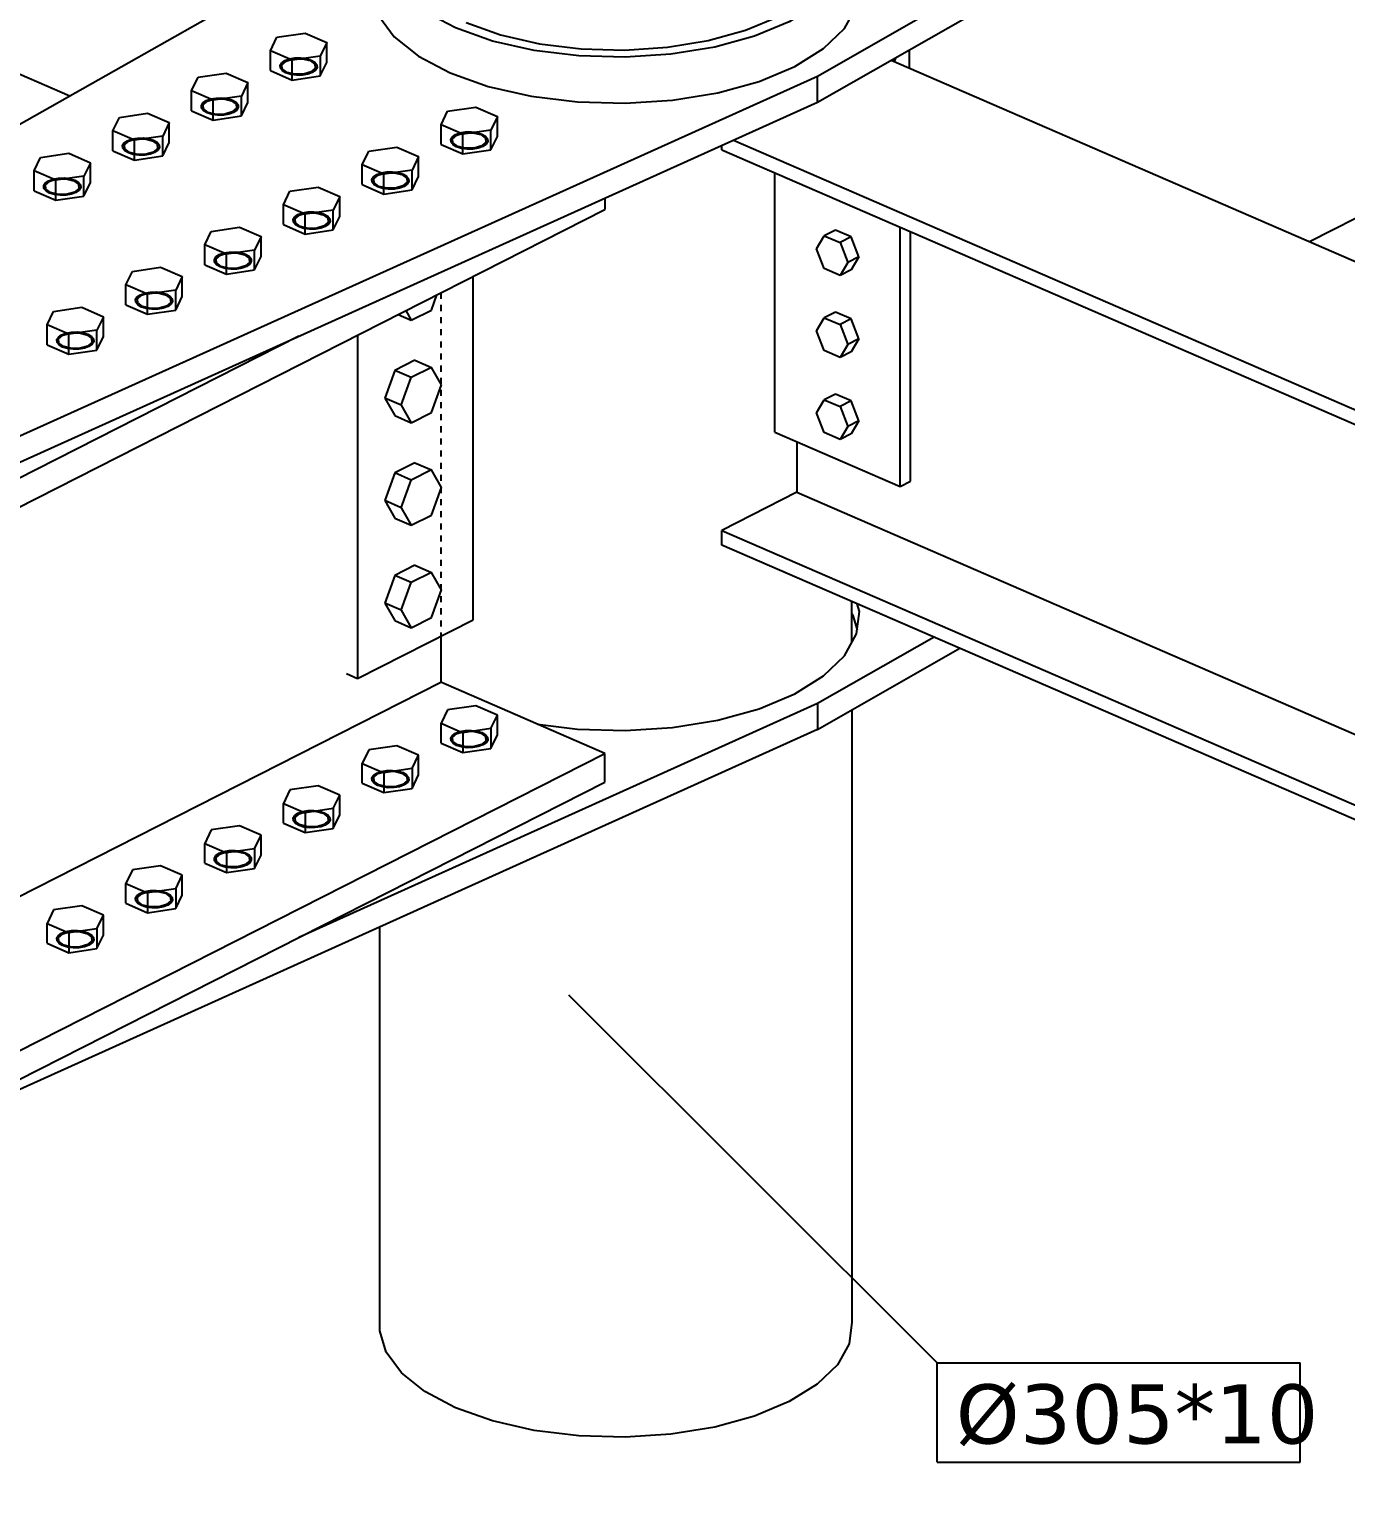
# Model space of a CAD drawing. Header units: millimetres. Extents: x 15962 to 71432, y 9666 to 72266.
# Drawn here: x 37548 to 38398, y 33553 to 34500 of the extents above; entities that cross this region are included whole.
import ezdxf

# ---------------------------------------------------------------- set-up
doc = ezdxf.new("R2010")
doc.units = ezdxf.units.MM
doc.header["$LTSCALE"] = 2
doc.linetypes.add('DXK_LINE_DOT2', pattern=[3.9198, 1.9599, -1.9599])
doc.styles.add('Arial Narrow', font='verdana.ttf', dxfattribs={"height": 0.2})

msp = doc.modelspace()

# ---------------------------------------------------------------- linework, layer by layer
at = {"color": 2, "linetype": 'Continuous'}
for p, q in [((36712.9541, 34830.9161), (37574.423, 34457.06)), ((38650.438, 34808.2742), (38057.1464, 34469.5828)), ((38057.1464, 34452.8068), (38650.438, 34791.4981)), ((38374.8178, 34362.8952), (38956.1191, 34658.1216)), ((37200.3304, 34245.4232), (37781.7217, 34574.3359)), ((38116.5126, 34474.9932), (38116.5126, 34486.697)), ((38104.8652, 34480.0479), (39188.7634, 34009.6632)), ((38057.1464, 34469.5828), (37383.911, 34165.7538)), ((38057.1464, 34452.8068), (38057.1464, 34469.5828)), ((37383.911, 34148.9778), (38057.1464, 34452.8068)), ((37995.379, 34422.2157), (37995.379, 34424.9313)), ((37995.379, 34422.2157), (39086.9433, 33948.5041)), ((38002.9834, 34428.3632), (39086.9433, 33957.9516)), ((38029.7481, 34239.7124), (38029.7481, 34407.3004)), ((37012.1845, 33922.5168), (37919.9479, 34383.5269)), ((37919.9479, 34390.8895), (37919.9479, 34383.5269)), ((38110.5235, 34204.6579), (38110.5235, 34372.2459)), ((38117.3115, 34208.1053), (38117.3115, 34369.3001)), ((37834.8186, 34118.4901), (37834.8186, 34340.2937)), ((37722.281, 34301.6831), (37012.1845, 33941.0587)), ((37760.1506, 34302.3733), (37760.1506, 34080.5683)), ((38029.7481, 34239.7124), (38110.5235, 34204.6579)), ((38043.8793, 34233.5798), (38043.8793, 34200.8585)), ((38110.5235, 34204.6579), (38117.3115, 34208.1053)), ((38043.8793, 34200.8585), (37995.379, 34176.2265)), ((38043.8793, 34200.8585), (39135.4437, 33727.1468)), ((37995.379, 34176.2265), (39086.9433, 33702.5149)), ((37995.379, 34166.779), (37995.379, 34176.2265)), ((39086.9433, 33693.0673), (37995.379, 34166.779)), ((38079.3435, 34103.7862), (38079.3435, 34130.3405)), ((38084.221, 34123.7613), (38082.7135, 34128.878)), ((37760.1506, 34080.5683), (37834.8186, 34118.4901)), ((38079.3435, 34122.2199), (38079.9907, 34121.3437)), ((38079.9907, 34121.3437), (38082.7436, 34111.9999)), ((38082.4034, 34109.2913), (38084.221, 34123.7613)), ((37814.0219, 34107.928), (37814.0219, 34078.083)), ((38132.4454, 34107.2956), (38057.1464, 34064.3098)), ((38074.6076, 34095.2658), (38082.4034, 34109.2913)), ((38057.1464, 34047.5338), (38149.1405, 34100.0503)), ((38061.1333, 34082.2239), (38074.6076, 34095.2658)), ((37752.9323, 34083.7008), (37760.1506, 34080.5683)), ((38042.4982, 34070.6666), (38061.1333, 34082.2239)), ((36906.2585, 33617.0729), (37814.0219, 34078.083)), ((37919.9479, 34032.1137), (37814.0219, 34078.083)), ((38019.4186, 34061.0382), (38042.4982, 34070.6666)), ((38057.1464, 34064.3098), (37722.281, 33913.1862)), ((37992.7814, 34053.7086), (38019.4186, 34061.0382)), ((38057.1464, 34064.3098), (38057.1464, 34047.5338)), ((37876.4781, 34050.9785), (37902.204, 34047.8269)), ((37963.6101, 34048.9596), (37992.7814, 34053.7086)), ((38057.1464, 34047.5338), (37425.6541, 33762.5434)), ((37902.204, 34047.8269), (37933.0259, 34046.9736)), ((37933.0259, 34046.9736), (37963.6101, 34048.9596)), ((37012.1845, 33571.1037), (37919.9479, 34032.1137)), ((37919.9479, 34013.5718), (37919.9479, 34032.1137)), ((37012.1845, 33552.5618), (37919.9479, 34013.5718))]:
    msp.add_line(p, q, dxfattribs=at)
at = {"color": 7, "linetype": 'Continuous'}
for p, q in [((37708.099, 34494.8269), (37726.2919, 34497.4834)), ((37703.9028, 34486.1019), (37708.099, 34494.8269)), ((37703.9028, 34473.2815), (37703.9028, 34486.1019)), ((37717.8996, 34480.0334), (37703.9028, 34486.1019)), ((37710.1783, 34476.5975), (37711.1957, 34478.2942)), ((37710.3274, 34474.8363), (37710.1783, 34476.5975)), ((37711.1957, 34478.2942), (37713.2801, 34479.7602)), ((37711.3659, 34477.0753), (37714.0147, 34479.4417)), ((37711.5921, 34474.4043), (37711.3659, 34477.0753)), ((37713.2801, 34479.7602), (37716.2274, 34480.852)), ((37714.0147, 34479.4417), (37718.8289, 34480.8692)), ((37716.2274, 34480.852), (37719.7492, 34481.4629)), ((37736.0925, 34482.6898), (37717.8996, 34480.0334)), ((37717.8996, 34467.213), (37717.8996, 34480.0334)), ((37718.8289, 34480.8692), (37724.5184, 34480.9754)), ((37719.7492, 34481.4629), (37723.5006, 34481.5329)), ((38106.9448, 34479.1454), (38107.899, 34481.7798)), ((37653.0185, 34460.235), (37657.2147, 34468.96)), ((37657.2147, 34468.96), (37675.4076, 34471.6164)), ((37675.4076, 34471.6164), (37689.4044, 34465.5479)), ((37703.9028, 34473.2815), (37717.8996, 34467.213)), ((37711.6286, 34473.1829), (37710.3274, 34474.8363)), ((37714.6327, 34472.1442), (37711.5921, 34474.4043)), ((37713.9543, 34471.7993), (37711.6286, 34473.1829)), ((37717.077, 34470.8207), (37713.9543, 34471.7993)), ((37719.6731, 34470.9006), (37714.6327, 34472.1442)), ((37720.6909, 34470.3431), (37717.077, 34470.8207)), ((37717.8996, 34467.213), (37736.0925, 34469.8694)), ((37725.3626, 34471.0068), (37719.6731, 34470.9006)), ((37724.4424, 34470.4131), (37720.6909, 34470.3431)), ((37653.0185, 34447.4146), (37653.0185, 34460.235)), ((37667.0153, 34454.1664), (37653.0185, 34460.235)), ((37689.4044, 34465.5479), (37685.2082, 34456.8229)), ((37689.4044, 34452.7275), (37689.4044, 34465.5479)), ((37659.294, 34450.7306), (37660.3114, 34452.4272)), ((37659.4432, 34448.9694), (37659.294, 34450.7306)), ((37660.7443, 34447.316), (37659.4432, 34448.9694)), ((37660.3114, 34452.4272), (37662.3958, 34453.8932)), ((37660.4816, 34451.2084), (37663.1304, 34453.5747)), ((37660.7078, 34448.5373), (37660.4816, 34451.2084)), ((37663.7484, 34446.2772), (37660.7078, 34448.5373)), ((37662.3958, 34453.8932), (37665.3431, 34454.9851)), ((37663.1304, 34453.5747), (37667.9446, 34455.0022)), ((37665.3431, 34454.9851), (37668.8649, 34455.5959)), ((37685.2082, 34456.8229), (37667.0153, 34454.1664)), ((37667.0153, 34441.346), (37667.0153, 34454.1664)), ((37667.9446, 34455.0022), (37673.6341, 34455.1084)), ((37668.8649, 34455.5959), (37672.6164, 34455.6659)), ((37672.6164, 34455.6659), (37676.2303, 34455.1883)), ((37673.6341, 34455.1084), (37678.6745, 34453.8648)), ((37676.2303, 34455.1883), (37679.353, 34454.2097)), ((37678.6745, 34453.8648), (37681.7152, 34451.6047)), ((37681.9414, 34448.9337), (37679.2925, 34446.5674)), ((37679.353, 34454.2097), (37681.6787, 34452.8261)), ((37681.6787, 34452.8261), (37682.9798, 34451.1727)), ((37681.7152, 34451.6047), (37681.9414, 34448.9337)), ((37683.129, 34449.4115), (37682.1115, 34447.7148)), ((37682.9798, 34451.1727), (37683.129, 34449.4115)), ((37685.2082, 34444.0025), (37685.2082, 34456.8229)), ((37685.2082, 34444.0025), (37689.4044, 34452.7275)), ((37602.1343, 34434.368), (37606.3304, 34443.093)), ((37606.3304, 34443.093), (37624.5233, 34445.7495)), ((37624.5233, 34445.7495), (37638.5201, 34439.6809)), ((37638.5201, 34439.6809), (37634.324, 34430.9559)), ((37638.5201, 34426.8605), (37638.5201, 34439.6809)), ((37653.0185, 34447.4146), (37667.0153, 34441.346)), ((37663.07, 34445.9323), (37660.7443, 34447.316)), ((37666.1927, 34444.9538), (37663.07, 34445.9323)), ((37668.7888, 34445.0336), (37663.7484, 34446.2772)), ((37669.8066, 34444.4761), (37666.1927, 34444.9538)), ((37667.0153, 34441.346), (37685.2082, 34444.0025)), ((37674.4783, 34445.1398), (37668.7888, 34445.0336)), ((37673.5581, 34444.5461), (37669.8066, 34444.4761)), ((37677.0798, 34445.157), (37673.5581, 34444.5461)), ((37679.2925, 34446.5674), (37674.4783, 34445.1398)), ((37680.0272, 34446.2488), (37677.0798, 34445.157)), ((37682.1115, 34447.7148), (37680.0272, 34446.2488)), ((37814.0988, 34438.3245), (37818.295, 34447.0495)), ((37814.0988, 34425.5041), (37814.0988, 34438.3245)), ((37828.0956, 34432.2559), (37814.0988, 34438.3245)), ((37850.4847, 34443.6374), (37846.2885, 34434.9124)), ((37850.4847, 34430.817), (37850.4847, 34443.6374)), ((37602.1343, 34421.5476), (37602.1343, 34434.368)), ((37616.131, 34428.2995), (37602.1343, 34434.368)), ((37611.5115, 34428.0263), (37614.4588, 34429.1181)), ((37612.2461, 34427.7078), (37617.0603, 34429.1353)), ((37614.4588, 34429.1181), (37617.9806, 34429.729)), ((37634.324, 34430.9559), (37616.131, 34428.2995)), ((37617.0603, 34429.1353), (37622.7498, 34429.2415)), ((37617.9806, 34429.729), (37621.7321, 34429.799)), ((37621.7321, 34429.799), (37625.346, 34429.3214)), ((37622.7498, 34429.2415), (37627.7902, 34427.9979)), ((37625.346, 34429.3214), (37628.4687, 34428.3428)), ((37634.324, 34418.1355), (37634.324, 34430.9559)), ((37820.3743, 34428.8201), (37821.3917, 34430.5167)), ((37821.3917, 34430.5167), (37823.4761, 34431.9827)), ((37821.5619, 34429.2979), (37824.2107, 34431.6642)), ((37821.7881, 34426.6268), (37821.5619, 34429.2979)), ((37823.4761, 34431.9827), (37826.4234, 34433.0746)), ((37824.2107, 34431.6642), (37829.0249, 34433.0917)), ((37826.4234, 34433.0746), (37829.9452, 34433.6854)), ((37846.2885, 34434.9124), (37828.0956, 34432.2559)), ((37828.0956, 34419.4355), (37828.0956, 34432.2559)), ((37829.0249, 34433.0917), (37834.7144, 34433.1979)), ((37829.9452, 34433.6854), (37833.6966, 34433.7554)), ((37833.6966, 34433.7554), (37837.3106, 34433.2778)), ((37834.7144, 34433.1979), (37839.7548, 34431.9543)), ((37837.3106, 34433.2778), (37840.4332, 34432.2992)), ((37839.7548, 34431.9543), (37842.7954, 34429.6942)), ((37840.4332, 34432.2992), (37842.759, 34430.9155)), ((37842.759, 34430.9155), (37844.0601, 34429.2622)), ((37842.7954, 34429.6942), (37843.0217, 34427.0231)), ((37844.0601, 34429.2622), (37844.2092, 34427.501)), ((37846.2885, 34422.092), (37846.2885, 34434.9124)), ((37846.2885, 34422.092), (37850.4847, 34430.817)), ((37555.4461, 34417.2261), (37573.6391, 34419.8826)), ((37573.6391, 34419.8826), (37587.6358, 34413.814)), ((37602.1343, 34421.5476), (37616.131, 34415.4791)), ((37608.4097, 34424.8636), (37609.4271, 34426.5603)), ((37608.5589, 34423.1024), (37608.4097, 34424.8636)), ((37609.86, 34421.4491), (37608.5589, 34423.1024)), ((37609.4271, 34426.5603), (37611.5115, 34428.0263)), ((37609.5973, 34425.3415), (37612.2461, 34427.7078)), ((37609.8235, 34422.6704), (37609.5973, 34425.3415)), ((37612.8642, 34420.4103), (37609.8235, 34422.6704)), ((37612.1857, 34420.0654), (37609.86, 34421.4491)), ((37615.3084, 34419.0868), (37612.1857, 34420.0654)), ((37617.9045, 34419.1667), (37612.8642, 34420.4103)), ((37616.131, 34415.4791), (37616.131, 34428.2995)), ((37628.4082, 34420.7004), (37623.5941, 34419.2729)), ((37629.1429, 34420.3819), (37626.1955, 34419.29)), ((37627.7902, 34427.9979), (37630.8309, 34425.7378)), ((37631.0571, 34423.0667), (37628.4082, 34420.7004)), ((37628.4687, 34428.3428), (37630.7944, 34426.9591)), ((37631.2273, 34421.8479), (37629.1429, 34420.3819)), ((37630.7944, 34426.9591), (37632.0955, 34425.3057)), ((37630.8309, 34425.7378), (37631.0571, 34423.0667)), ((37632.2447, 34423.5445), (37631.2273, 34421.8479)), ((37632.0955, 34425.3057), (37632.2447, 34423.5445)), ((37634.324, 34418.1355), (37638.5201, 34426.8605)), ((37763.2145, 34412.4575), (37767.4107, 34421.1825)), ((37767.4107, 34421.1825), (37785.6036, 34423.839)), ((37785.6036, 34423.839), (37799.6004, 34417.7704)), ((37814.0988, 34425.5041), (37828.0956, 34419.4355)), ((37820.5234, 34427.0589), (37820.3743, 34428.8201)), ((37821.8245, 34425.4055), (37820.5234, 34427.0589)), ((37824.8287, 34424.3667), (37821.7881, 34426.6268)), ((37824.1503, 34424.0218), (37821.8245, 34425.4055)), ((37827.2729, 34423.0432), (37824.1503, 34424.0218)), ((37829.8691, 34423.1231), (37824.8287, 34424.3667)), ((37830.8869, 34422.5656), (37827.2729, 34423.0432)), ((37828.0956, 34419.4355), (37846.2885, 34422.092)), ((37835.5586, 34423.2293), (37829.8691, 34423.1231)), ((37834.6383, 34422.6356), (37830.8869, 34422.5656)), ((37838.1601, 34423.2465), (37834.6383, 34422.6356)), ((37840.3728, 34424.6568), (37835.5586, 34423.2293)), ((37841.1074, 34424.3383), (37838.1601, 34423.2465)), ((37843.0217, 34427.0231), (37840.3728, 34424.6568)), ((37843.1918, 34425.8043), (37841.1074, 34424.3383)), ((37844.2092, 34427.501), (37843.1918, 34425.8043)), ((37551.25, 34408.5011), (37555.4461, 34417.2261)), ((37587.6358, 34413.814), (37583.4397, 34405.089)), ((37587.6358, 34400.9936), (37587.6358, 34413.814)), ((37618.9223, 34418.6092), (37615.3084, 34419.0868)), ((37616.131, 34415.4791), (37634.324, 34418.1355)), ((37623.5941, 34419.2729), (37617.9045, 34419.1667)), ((37622.6738, 34418.6792), (37618.9223, 34418.6092)), ((37626.1955, 34419.29), (37622.6738, 34418.6792)), ((37763.2145, 34399.6371), (37763.2145, 34412.4575)), ((37777.2113, 34406.389), (37763.2145, 34412.4575)), ((37799.6004, 34417.7704), (37795.4042, 34409.0454)), ((37799.6004, 34404.95), (37799.6004, 34417.7704)), ((37551.25, 34395.6807), (37551.25, 34408.5011)), ((37565.2467, 34402.4325), (37551.25, 34408.5011)), ((37557.5254, 34398.9967), (37558.5428, 34400.6933)), ((37558.5428, 34400.6933), (37560.6272, 34402.1593)), ((37558.713, 34399.4745), (37561.3619, 34401.8408)), ((37560.6272, 34402.1593), (37563.5745, 34403.2512)), ((37561.3619, 34401.8408), (37566.176, 34403.2683)), ((37563.5745, 34403.2512), (37567.0963, 34403.862)), ((37583.4397, 34405.089), (37565.2467, 34402.4325)), ((37565.2467, 34389.6121), (37565.2467, 34402.4325)), ((37566.176, 34403.2683), (37571.8655, 34403.3745)), ((37567.0963, 34403.862), (37570.8478, 34403.9321)), ((37570.8478, 34403.9321), (37574.4617, 34403.4544)), ((37571.8655, 34403.3745), (37576.9059, 34402.131)), ((37574.4617, 34403.4544), (37577.5844, 34402.4759)), ((37576.9059, 34402.131), (37579.9466, 34399.8709)), ((37577.5844, 34402.4759), (37579.9101, 34401.0922)), ((37579.9101, 34401.0922), (37581.2112, 34399.4388)), ((37583.4397, 34392.2686), (37583.4397, 34405.089)), ((37583.4397, 34392.2686), (37587.6358, 34400.9936)), ((37769.49, 34402.9531), (37770.5074, 34404.6498)), ((37769.6391, 34401.1919), (37769.49, 34402.9531)), ((37770.9403, 34399.5386), (37769.6391, 34401.1919)), ((37770.5074, 34404.6498), (37772.5918, 34406.1158)), ((37770.6776, 34403.4309), (37773.3264, 34405.7973)), ((37770.9038, 34400.7599), (37770.6776, 34403.4309)), ((37773.9444, 34398.4998), (37770.9038, 34400.7599)), ((37772.5918, 34406.1158), (37775.5391, 34407.2076)), ((37773.3264, 34405.7973), (37778.1406, 34407.2248)), ((37775.5391, 34407.2076), (37779.0609, 34407.8185)), ((37795.4042, 34409.0454), (37777.2113, 34406.389)), ((37777.2113, 34393.5686), (37777.2113, 34406.389)), ((37778.1406, 34407.2248), (37783.8301, 34407.331)), ((37779.0609, 34407.8185), (37782.8123, 34407.8885)), ((37782.8123, 34407.8885), (37786.4263, 34407.4108)), ((37783.8301, 34407.331), (37788.8705, 34406.0874)), ((37786.4263, 34407.4108), (37789.549, 34406.4323)), ((37788.8705, 34406.0874), (37791.9112, 34403.8273)), ((37792.1374, 34401.1562), (37789.4885, 34398.7899)), ((37789.549, 34406.4323), (37791.8747, 34405.0486)), ((37791.8747, 34405.0486), (37793.1758, 34403.3952)), ((37791.9112, 34403.8273), (37792.1374, 34401.1562)), ((37793.3249, 34401.634), (37792.3075, 34399.9374)), ((37793.1758, 34403.3952), (37793.3249, 34401.634)), ((37795.4042, 34396.225), (37795.4042, 34409.0454)), ((37795.4042, 34396.225), (37799.6004, 34404.95)), ((37551.25, 34395.6807), (37565.2467, 34389.6121)), ((37557.6746, 34397.2355), (37557.5254, 34398.9967)), ((37558.9757, 34395.5821), (37557.6746, 34397.2355)), ((37558.9392, 34396.8034), (37558.713, 34399.4745)), ((37561.9799, 34394.5433), (37558.9392, 34396.8034)), ((37561.3014, 34394.1984), (37558.9757, 34395.5821)), ((37564.4241, 34393.2199), (37561.3014, 34394.1984)), ((37567.0202, 34393.2998), (37561.9799, 34394.5433)), ((37568.038, 34392.7422), (37564.4241, 34393.2199)), ((37565.2467, 34389.6121), (37583.4397, 34392.2686)), ((37572.7098, 34393.406), (37567.0202, 34393.2998)), ((37571.7895, 34392.8123), (37568.038, 34392.7422)), ((37575.3112, 34393.4231), (37571.7895, 34392.8123)), ((37577.5239, 34394.8335), (37572.7098, 34393.406)), ((37578.2586, 34394.515), (37575.3112, 34393.4231)), ((37580.1728, 34397.1998), (37577.5239, 34394.8335)), ((37580.343, 34395.981), (37578.2586, 34394.515)), ((37579.9466, 34399.8709), (37580.1728, 34397.1998)), ((37581.3604, 34397.6776), (37580.343, 34395.981)), ((37581.2112, 34399.4388), (37581.3604, 34397.6776)), ((37712.3302, 34386.5906), (37716.5264, 34395.3156)), ((37716.5264, 34395.3156), (37734.7193, 34397.972)), ((37734.7193, 34397.972), (37748.7161, 34391.9035)), ((37748.7161, 34391.9035), (37744.5199, 34383.1785)), ((37748.7161, 34379.0831), (37748.7161, 34391.9035)), ((37763.2145, 34399.6371), (37777.2113, 34393.5686)), ((37773.266, 34398.1549), (37770.9403, 34399.5386)), ((37776.3886, 34397.1763), (37773.266, 34398.1549)), ((37778.9848, 34397.2562), (37773.9444, 34398.4998)), ((37780.0026, 34396.6987), (37776.3886, 34397.1763)), ((37777.2113, 34393.5686), (37795.4042, 34396.225)), ((37784.6743, 34397.3624), (37778.9848, 34397.2562)), ((37783.7541, 34396.7687), (37780.0026, 34396.6987)), ((37787.2758, 34397.3795), (37783.7541, 34396.7687)), ((37789.4885, 34398.7899), (37784.6743, 34397.3624)), ((37790.2231, 34398.4714), (37787.2758, 34397.3795)), ((37792.3075, 34399.9374), (37790.2231, 34398.4714)), ((37712.3302, 34373.7702), (37712.3302, 34386.5906)), ((37726.327, 34380.522), (37712.3302, 34386.5906)), ((37724.6548, 34381.3407), (37728.1766, 34381.9515)), ((37744.5199, 34383.1785), (37726.327, 34380.522)), ((37727.2563, 34381.3578), (37732.9458, 34381.464)), ((37728.1766, 34381.9515), (37731.928, 34382.0216)), ((37731.928, 34382.0216), (37735.542, 34381.5439)), ((37732.9458, 34381.464), (37737.9862, 34380.2205)), ((37735.542, 34381.5439), (37738.6647, 34380.5653)), ((37744.5199, 34370.3581), (37744.5199, 34383.1785)), ((37665.6421, 34369.4486), (37683.835, 34372.1051)), ((37683.835, 34372.1051), (37697.8318, 34366.0365)), ((37712.3302, 34373.7702), (37726.327, 34367.7016)), ((37718.6057, 34377.0862), (37719.6231, 34378.7828)), ((37718.7548, 34375.325), (37718.6057, 34377.0862)), ((37720.056, 34373.6716), (37718.7548, 34375.325)), ((37719.6231, 34378.7828), (37721.7075, 34380.2488)), ((37719.7933, 34377.564), (37722.4421, 34379.9303)), ((37720.0195, 34374.8929), (37719.7933, 34377.564)), ((37723.0601, 34372.6328), (37720.0195, 34374.8929)), ((37722.3817, 34372.2879), (37720.056, 34373.6716)), ((37721.7075, 34380.2488), (37724.6548, 34381.3407)), ((37725.5044, 34371.3094), (37722.3817, 34372.2879)), ((37722.4421, 34379.9303), (37727.2563, 34381.3578)), ((37728.1005, 34371.3893), (37723.0601, 34372.6328)), ((37726.327, 34367.7016), (37726.327, 34380.522)), ((37738.6042, 34372.923), (37733.79, 34371.4954)), ((37739.3389, 34372.6044), (37736.3915, 34371.5126)), ((37737.9862, 34380.2205), (37741.0269, 34377.9603)), ((37741.2531, 34375.2893), (37738.6042, 34372.923)), ((37738.6647, 34380.5653), (37740.9904, 34379.1817)), ((37741.4232, 34374.0704), (37739.3389, 34372.6044)), ((37740.9904, 34379.1817), (37742.2915, 34377.5283)), ((37741.0269, 34377.9603), (37741.2531, 34375.2893)), ((37742.4407, 34375.7671), (37741.4232, 34374.0704)), ((37742.2915, 34377.5283), (37742.4407, 34375.7671)), ((37744.5199, 34370.3581), (37748.7161, 34379.0831)), ((37661.446, 34360.7236), (37665.6421, 34369.4486)), ((37697.8318, 34366.0365), (37693.6357, 34357.3115)), ((37697.8318, 34353.2161), (37697.8318, 34366.0365)), ((37729.1183, 34370.8317), (37725.5044, 34371.3094)), ((37726.327, 34367.7016), (37744.5199, 34370.3581)), ((37733.79, 34371.4954), (37728.1005, 34371.3893)), ((37732.8698, 34370.9017), (37729.1183, 34370.8317)), ((37736.3915, 34371.5126), (37732.8698, 34370.9017)), ((38056.4642, 34358.2238), (38061.5517, 34366.6114)), ((38068.7199, 34370.2518), (38061.5517, 34366.6114)), ((38061.5517, 34366.6114), (38071.7268, 34362.1956)), ((38078.8949, 34365.8361), (38068.7199, 34370.2518)), ((38078.8949, 34365.8361), (38071.7268, 34362.1956)), ((38083.9825, 34353.0329), (38078.8949, 34365.8361)), ((37661.446, 34347.9032), (37661.446, 34360.7236)), ((37675.4427, 34354.6551), (37661.446, 34360.7236)), ((37668.7388, 34352.9159), (37670.8232, 34354.3819)), ((37668.909, 34351.6971), (37671.5578, 34354.0634)), ((37670.8232, 34354.3819), (37673.7705, 34355.4737)), ((37671.5578, 34354.0634), (37676.372, 34355.4909)), ((37673.7705, 34355.4737), (37677.2923, 34356.0846)), ((37693.6357, 34357.3115), (37675.4427, 34354.6551)), ((37675.4427, 34341.8347), (37675.4427, 34354.6551)), ((37676.372, 34355.4909), (37682.0615, 34355.5971)), ((37677.2923, 34356.0846), (37681.0438, 34356.1546)), ((37681.0438, 34356.1546), (37684.6577, 34355.677)), ((37682.0615, 34355.5971), (37687.1019, 34354.3535)), ((37684.6577, 34355.677), (37687.7804, 34354.6984)), ((37687.1019, 34354.3535), (37690.1426, 34352.0934)), ((37687.7804, 34354.6984), (37690.1061, 34353.3147)), ((37690.1061, 34353.3147), (37691.4072, 34351.6613)), ((37693.6357, 34344.4911), (37693.6357, 34357.3115)), ((37693.6357, 34344.4911), (37697.8318, 34353.2161)), ((38061.5517, 34345.4206), (38056.4642, 34358.2238)), ((38071.7268, 34362.1956), (38076.8143, 34349.3924)), ((38083.9825, 34353.0329), (38076.8143, 34349.3924)), ((38083.9825, 34353.0329), (38078.8949, 34344.6454)), ((37610.5617, 34334.8567), (37614.7578, 34343.5817)), ((37614.7578, 34343.5817), (37632.9507, 34346.2382)), ((37632.9507, 34346.2382), (37646.9475, 34340.1696)), ((37661.446, 34347.9032), (37675.4427, 34341.8347)), ((37667.7214, 34351.2192), (37668.7388, 34352.9159)), ((37667.8706, 34349.458), (37667.7214, 34351.2192)), ((37669.1717, 34347.8047), (37667.8706, 34349.458)), ((37669.1352, 34349.026), (37668.909, 34351.6971)), ((37672.1759, 34346.7659), (37669.1352, 34349.026)), ((37671.4974, 34346.421), (37669.1717, 34347.8047)), ((37674.6201, 34345.4424), (37671.4974, 34346.421)), ((37677.2162, 34345.5223), (37672.1759, 34346.7659)), ((37678.234, 34344.9648), (37674.6201, 34345.4424)), ((37675.4427, 34341.8347), (37693.6357, 34344.4911)), ((37682.9058, 34345.6285), (37677.2162, 34345.5223)), ((37681.9855, 34345.0348), (37678.234, 34344.9648)), ((37685.5072, 34345.6456), (37681.9855, 34345.0348)), ((37687.7199, 34347.056), (37682.9058, 34345.6285)), ((37688.4546, 34346.7375), (37685.5072, 34345.6456)), ((37690.3688, 34349.4223), (37687.7199, 34347.056)), ((37690.5389, 34348.2035), (37688.4546, 34346.7375)), ((37690.1426, 34352.0934), (37690.3688, 34349.4223)), ((37691.5564, 34349.9001), (37690.5389, 34348.2035)), ((37691.4072, 34351.6613), (37691.5564, 34349.9001)), ((38071.7268, 34341.0049), (38061.5517, 34345.4206)), ((38076.8143, 34349.3924), (38071.7268, 34341.0049)), ((38078.8949, 34344.6454), (38071.7268, 34341.0049)), ((37610.5617, 34322.0363), (37610.5617, 34334.8567)), ((37624.5584, 34328.7881), (37610.5617, 34334.8567)), ((37646.9475, 34340.1696), (37642.7514, 34331.4446)), ((37646.9475, 34327.3492), (37646.9475, 34340.1696)), ((37616.8371, 34325.3523), (37617.8545, 34327.0489)), ((37616.9863, 34323.5911), (37616.8371, 34325.3523)), ((37617.8545, 34327.0489), (37619.9389, 34328.5149)), ((37618.0247, 34325.8301), (37620.6735, 34328.1964)), ((37618.2509, 34323.159), (37618.0247, 34325.8301)), ((37619.9389, 34328.5149), (37622.8862, 34329.6068)), ((37620.6735, 34328.1964), (37625.4877, 34329.6239)), ((37622.8862, 34329.6068), (37626.408, 34330.2176)), ((37642.7514, 34331.4446), (37624.5584, 34328.7881)), ((37624.5584, 34315.9677), (37624.5584, 34328.7881)), ((37625.4877, 34329.6239), (37631.1772, 34329.7301)), ((37626.408, 34330.2176), (37630.1595, 34330.2877)), ((37630.1595, 34330.2877), (37633.7734, 34329.81)), ((37631.1772, 34329.7301), (37636.2176, 34328.4866)), ((37633.7734, 34329.81), (37636.8961, 34328.8315)), ((37636.2176, 34328.4866), (37639.2583, 34326.2265)), ((37636.8961, 34328.8315), (37639.2218, 34327.4478)), ((37639.2218, 34327.4478), (37640.5229, 34325.7944)), ((37639.2583, 34326.2265), (37639.4845, 34323.5554)), ((37640.5229, 34325.7944), (37640.6721, 34324.0332)), ((37642.7514, 34318.6242), (37642.7514, 34331.4446)), ((37642.7514, 34318.6242), (37646.9475, 34327.3492)), ((37807.8216, 34318.564), (37811.3811, 34328.3909)), ((37559.6774, 34308.9898), (37563.8735, 34317.7148)), ((37563.8735, 34317.7148), (37582.0665, 34320.3712)), ((37582.0665, 34320.3712), (37596.0632, 34314.3027)), ((37610.5617, 34322.0363), (37624.5584, 34315.9677)), ((37618.2874, 34321.9377), (37616.9863, 34323.5911)), ((37621.2916, 34320.8989), (37618.2509, 34323.159)), ((37620.6131, 34320.554), (37618.2874, 34321.9377)), ((37623.7358, 34319.5755), (37620.6131, 34320.554)), ((37626.3319, 34319.6554), (37621.2916, 34320.8989)), ((37627.3497, 34319.0978), (37623.7358, 34319.5755)), ((37624.5584, 34315.9677), (37642.7514, 34318.6242)), ((37632.0215, 34319.7616), (37626.3319, 34319.6554)), ((37631.1012, 34319.1679), (37627.3497, 34319.0978)), ((37634.6229, 34319.7787), (37631.1012, 34319.1679)), ((37636.8356, 34321.1891), (37632.0215, 34319.7616)), ((37637.5703, 34320.8706), (37634.6229, 34319.7787)), ((37639.4845, 34323.5554), (37636.8356, 34321.1891)), ((37639.6547, 34322.3366), (37637.5703, 34320.8706)), ((37640.6721, 34324.0332), (37639.6547, 34322.3366)), ((37786.3739, 34315.691), (37794.8888, 34311.9957)), ((37791.3292, 34318.2075), (37794.8888, 34311.9957)), ((37794.8888, 34311.9957), (37807.8216, 34318.564)), ((38068.7199, 34317.275), (38061.5517, 34313.6345)), ((38078.8949, 34312.8593), (38068.7199, 34317.275)), ((37559.6774, 34296.1694), (37559.6774, 34308.9898)), ((37573.6741, 34302.9212), (37559.6774, 34308.9898)), ((37596.0632, 34314.3027), (37591.8671, 34305.5777)), ((37596.0632, 34301.4823), (37596.0632, 34314.3027)), ((38056.4642, 34305.247), (38061.5517, 34313.6345)), ((38061.5517, 34313.6345), (38071.7268, 34309.2188)), ((38078.8949, 34312.8593), (38071.7268, 34309.2188)), ((38071.7268, 34309.2188), (38076.8143, 34296.4155)), ((38083.9825, 34300.056), (38078.8949, 34312.8593)), ((37565.9528, 34299.4854), (37566.9702, 34301.182)), ((37566.102, 34297.7242), (37565.9528, 34299.4854)), ((37567.4031, 34296.0708), (37566.102, 34297.7242)), ((37566.9702, 34301.182), (37569.0546, 34302.648)), ((37567.1404, 34299.9632), (37569.7893, 34302.3295)), ((37567.3666, 34297.2921), (37567.1404, 34299.9632)), ((37570.4073, 34295.032), (37567.3666, 34297.2921)), ((37569.0546, 34302.648), (37572.0019, 34303.7399)), ((37569.7893, 34302.3295), (37574.6034, 34303.757)), ((37572.0019, 34303.7399), (37575.5237, 34304.3507)), ((37591.8671, 34305.5777), (37573.6741, 34302.9212)), ((37573.6741, 34290.1008), (37573.6741, 34302.9212)), ((37574.6034, 34303.757), (37580.293, 34303.8632)), ((37575.5237, 34304.3507), (37579.2752, 34304.4207)), ((37579.2752, 34304.4207), (37582.8891, 34303.9431)), ((37580.293, 34303.8632), (37585.3333, 34302.6196)), ((37582.8891, 34303.9431), (37586.0118, 34302.9645)), ((37585.3333, 34302.6196), (37588.374, 34300.3595)), ((37588.6002, 34297.6884), (37585.9513, 34295.3221)), ((37586.0118, 34302.9645), (37588.3375, 34301.5808)), ((37588.7704, 34296.4696), (37586.686, 34295.0036)), ((37588.3375, 34301.5808), (37589.6386, 34299.9275)), ((37588.374, 34300.3595), (37588.6002, 34297.6884)), ((37589.7878, 34298.1663), (37588.7704, 34296.4696)), ((37589.6386, 34299.9275), (37589.7878, 34298.1663)), ((37591.8671, 34292.7573), (37591.8671, 34305.5777)), ((37591.8671, 34292.7573), (37596.0632, 34301.4823)), ((38061.5517, 34292.4438), (38056.4642, 34305.247)), ((38076.8143, 34296.4155), (38071.7268, 34288.028)), ((38083.9825, 34300.056), (38076.8143, 34296.4155)), ((38083.9825, 34300.056), (38078.8949, 34291.6685)), ((37559.6774, 34296.1694), (37573.6741, 34290.1008)), ((37569.7288, 34294.6871), (37567.4031, 34296.0708)), ((37572.8515, 34293.7085), (37569.7288, 34294.6871)), ((37575.4476, 34293.7884), (37570.4073, 34295.032)), ((37576.4654, 34293.2309), (37572.8515, 34293.7085)), ((37573.6741, 34290.1008), (37591.8671, 34292.7573)), ((37581.1372, 34293.8946), (37575.4476, 34293.7884)), ((37580.2169, 34293.3009), (37576.4654, 34293.2309)), ((37583.7386, 34293.9118), (37580.2169, 34293.3009)), ((37585.9513, 34295.3221), (37581.1372, 34293.8946)), ((37586.686, 34295.0036), (37583.7386, 34293.9118)), ((38071.7268, 34288.028), (38061.5517, 34292.4438)), ((38078.8949, 34291.6685), (38071.7268, 34288.028)), ((37784.2264, 34279.5391), (37777.7599, 34261.6864)), ((37797.1593, 34286.1074), (37784.2264, 34279.5391)), ((37794.8888, 34274.9119), (37784.2264, 34279.5391)), ((37807.8216, 34281.4802), (37794.8888, 34274.9119)), ((37797.1593, 34286.1074), (37807.8216, 34281.4802)), ((37814.2881, 34270.1957), (37807.8216, 34281.4802)), ((37788.4223, 34257.0592), (37794.8888, 34274.9119)), ((37807.8216, 34252.3429), (37814.2881, 34270.1957)), ((37788.4223, 34257.0592), (37777.7599, 34261.6864)), ((37777.7599, 34261.6864), (37784.2264, 34250.4019)), ((38056.4642, 34252.2701), (38061.5517, 34260.6576)), ((38068.7199, 34264.2981), (38061.5517, 34260.6576)), ((38061.5517, 34260.6576), (38071.7268, 34256.2419)), ((38078.8949, 34259.8824), (38068.7199, 34264.2981)), ((38078.8949, 34259.8824), (38071.7268, 34256.2419)), ((38083.9825, 34247.0792), (38078.8949, 34259.8824)), ((37784.2264, 34250.4019), (37794.8888, 34245.7747)), ((37788.4223, 34257.0592), (37794.8888, 34245.7747)), ((37794.8888, 34245.7747), (37807.8216, 34252.3429)), ((38061.5517, 34239.4669), (38056.4642, 34252.2701)), ((38071.7268, 34256.2419), (38076.8143, 34243.4387)), ((38071.7268, 34235.0512), (38061.5517, 34239.4669)), ((38076.8143, 34243.4387), (38071.7268, 34235.0512)), ((38083.9825, 34247.0792), (38076.8143, 34243.4387)), ((38083.9825, 34247.0792), (38078.8949, 34238.6917)), ((38078.8949, 34238.6917), (38071.7268, 34235.0512)), ((37784.2264, 34213.3181), (37777.7599, 34195.4653)), ((37797.1593, 34219.8863), (37784.2264, 34213.3181)), ((37794.8888, 34208.6909), (37784.2264, 34213.3181)), ((37807.8216, 34215.2591), (37794.8888, 34208.6909)), ((37797.1593, 34219.8863), (37807.8216, 34215.2591)), ((37814.2881, 34203.9746), (37807.8216, 34215.2591)), ((37788.4223, 34190.8381), (37794.8888, 34208.6909)), ((37807.8216, 34186.1218), (37814.2881, 34203.9746)), ((37788.4223, 34190.8381), (37777.7599, 34195.4653)), ((37777.7599, 34195.4653), (37784.2264, 34184.1808)), ((37784.2264, 34184.1808), (37794.8888, 34179.5536)), ((37788.4223, 34190.8381), (37794.8888, 34179.5536)), ((37794.8888, 34179.5536), (37807.8216, 34186.1218)), ((37784.2264, 34147.097), (37777.7599, 34129.2442)), ((37797.1593, 34153.6652), (37784.2264, 34147.097)), ((37794.8888, 34142.4698), (37784.2264, 34147.097)), ((37807.8216, 34149.038), (37794.8888, 34142.4698)), ((37797.1593, 34153.6652), (37807.8216, 34149.038)), ((37814.2881, 34137.7535), (37807.8216, 34149.038)), ((37788.4223, 34124.617), (37794.8888, 34142.4698)), ((37807.8216, 34119.9008), (37814.2881, 34137.7535)), ((37788.4223, 34124.617), (37777.7599, 34129.2442)), ((37777.7599, 34129.2442), (37784.2264, 34117.9597)), ((37784.2264, 34117.9597), (37794.8888, 34113.3325)), ((37788.4223, 34124.617), (37794.8888, 34113.3325)), ((37794.8888, 34113.3325), (37807.8216, 34119.9008)), ((37818.295, 34060.3184), (37814.0988, 34051.5934)), ((37836.4879, 34062.9749), (37818.295, 34060.3184)), ((37850.4847, 34056.9063), (37836.4879, 34062.9749)), ((37814.0988, 34051.5934), (37828.0956, 34045.5249)), ((37814.0988, 34038.773), (37814.0988, 34051.5934)), ((37846.2885, 34048.1813), (37850.4847, 34056.9063)), ((37850.4847, 34044.0859), (37850.4847, 34056.9063)), ((37820.3743, 34042.089), (37821.3917, 34043.7857)), ((37820.5234, 34040.3278), (37820.3743, 34042.089)), ((37821.3917, 34043.7857), (37823.4761, 34045.2517)), ((37821.5619, 34042.5668), (37824.2107, 34044.9332)), ((37821.7881, 34039.8958), (37821.5619, 34042.5668)), ((37823.4761, 34045.2517), (37826.4234, 34046.3435)), ((37824.2107, 34044.9332), (37829.0249, 34046.3607)), ((37826.4234, 34046.3435), (37829.9452, 34046.9544)), ((37846.2885, 34048.1813), (37828.0956, 34045.5249)), ((37828.0956, 34045.5249), (37828.0956, 34032.7045)), ((37829.0249, 34046.3607), (37834.7144, 34046.4669)), ((37829.9452, 34046.9544), (37833.6966, 34047.0244)), ((37833.6966, 34047.0244), (37837.3106, 34046.5467)), ((37834.7144, 34046.4669), (37839.7548, 34045.2233)), ((37837.3106, 34046.5467), (37840.4332, 34045.5682)), ((37839.7548, 34045.2233), (37842.7954, 34042.9632)), ((37840.4332, 34045.5682), (37842.759, 34044.1845)), ((37842.759, 34044.1845), (37844.0601, 34042.5311)), ((37842.7954, 34042.9632), (37843.0217, 34040.2921)), ((37844.2092, 34040.7699), (37843.1918, 34039.0733)), ((37844.0601, 34042.5311), (37844.2092, 34040.7699)), ((37846.2885, 34048.1813), (37846.2885, 34035.3609)), ((37846.2885, 34035.3609), (37850.4847, 34044.0859)), ((37767.4107, 34034.4515), (37763.2145, 34025.7265)), ((37785.6036, 34037.1079), (37767.4107, 34034.4515)), ((37799.6004, 34031.0394), (37785.6036, 34037.1079)), ((37795.4042, 34022.3144), (37799.6004, 34031.0394)), ((37799.6004, 34018.219), (37799.6004, 34031.0394)), ((37814.0988, 34038.773), (37828.0956, 34032.7045)), ((37821.8245, 34038.6744), (37820.5234, 34040.3278)), ((37824.8287, 34037.6357), (37821.7881, 34039.8958)), ((37824.1503, 34037.2908), (37821.8245, 34038.6744)), ((37827.2729, 34036.3122), (37824.1503, 34037.2908)), ((37829.8691, 34036.3921), (37824.8287, 34037.6357)), ((37830.8869, 34035.8346), (37827.2729, 34036.3122)), ((37828.0956, 34032.7045), (37846.2885, 34035.3609)), ((37835.5586, 34036.4983), (37829.8691, 34036.3921)), ((37834.6383, 34035.9046), (37830.8869, 34035.8346)), ((37838.1601, 34036.5154), (37834.6383, 34035.9046)), ((37840.3728, 34037.9258), (37835.5586, 34036.4983)), ((37841.1074, 34037.6073), (37838.1601, 34036.5154)), ((37843.0217, 34040.2921), (37840.3728, 34037.9258)), ((37843.1918, 34039.0733), (37841.1074, 34037.6073)), ((37763.2145, 34025.7265), (37777.2113, 34019.6579)), ((37763.2145, 34012.9061), (37763.2145, 34025.7265)), ((37795.4042, 34022.3144), (37777.2113, 34019.6579)), ((37795.4042, 34022.3144), (37795.4042, 34009.494)), ((37763.2145, 34012.9061), (37777.2113, 34006.8375)), ((37769.49, 34016.2221), (37770.5074, 34017.9187)), ((37769.6391, 34014.4609), (37769.49, 34016.2221)), ((37770.9403, 34012.8075), (37769.6391, 34014.4609)), ((37770.5074, 34017.9187), (37772.5918, 34019.3847)), ((37770.6776, 34016.6999), (37773.3264, 34019.0662)), ((37770.9038, 34014.0288), (37770.6776, 34016.6999)), ((37773.9444, 34011.7687), (37770.9038, 34014.0288)), ((37773.266, 34011.4238), (37770.9403, 34012.8075)), ((37772.5918, 34019.3847), (37775.5391, 34020.4766)), ((37773.3264, 34019.0662), (37778.1406, 34020.4937)), ((37775.5391, 34020.4766), (37779.0609, 34021.0874)), ((37777.2113, 34019.6579), (37777.2113, 34006.8375)), ((37778.1406, 34020.4937), (37783.8301, 34020.5999)), ((37779.0609, 34021.0874), (37782.8123, 34021.1574)), ((37782.8123, 34021.1574), (37786.4263, 34020.6798)), ((37783.8301, 34020.5999), (37788.8705, 34019.3563)), ((37789.4885, 34012.0589), (37784.6743, 34010.6313)), ((37786.4263, 34020.6798), (37789.549, 34019.7012)), ((37788.8705, 34019.3563), (37791.9112, 34017.0962)), ((37792.1374, 34014.4252), (37789.4885, 34012.0589)), ((37789.549, 34019.7012), (37791.8747, 34018.3176)), ((37792.3075, 34013.2063), (37790.2231, 34011.7403)), ((37791.8747, 34018.3176), (37793.1758, 34016.6642)), ((37791.9112, 34017.0962), (37792.1374, 34014.4252)), ((37793.3249, 34014.903), (37792.3075, 34013.2063)), ((37793.1758, 34016.6642), (37793.3249, 34014.903)), ((37795.4042, 34009.494), (37799.6004, 34018.219)), ((37716.5264, 34008.5845), (37712.3302, 33999.8595)), ((37734.7193, 34011.241), (37716.5264, 34008.5845)), ((37748.7161, 34005.1724), (37734.7193, 34011.241)), ((37744.5199, 33996.4474), (37748.7161, 34005.1724)), ((37748.7161, 33992.352), (37748.7161, 34005.1724)), ((37776.3886, 34010.4453), (37773.266, 34011.4238)), ((37778.9848, 34010.5251), (37773.9444, 34011.7687)), ((37780.0026, 34009.9676), (37776.3886, 34010.4453)), ((37777.2113, 34006.8375), (37795.4042, 34009.494)), ((37784.6743, 34010.6313), (37778.9848, 34010.5251)), ((37783.7541, 34010.0376), (37780.0026, 34009.9676)), ((37787.2758, 34010.6485), (37783.7541, 34010.0376)), ((37790.2231, 34011.7403), (37787.2758, 34010.6485)), ((37712.3302, 33999.8595), (37726.327, 33993.791)), ((37712.3302, 33987.0391), (37712.3302, 33999.8595)), ((37719.6231, 33992.0518), (37721.7075, 33993.5178)), ((37719.7933, 33990.833), (37722.4421, 33993.1993)), ((37721.7075, 33993.5178), (37724.6548, 33994.6096)), ((37722.4421, 33993.1993), (37727.2563, 33994.6268)), ((37724.6548, 33994.6096), (37728.1766, 33995.2205)), ((37744.5199, 33996.4474), (37726.327, 33993.791)), ((37726.327, 33993.791), (37726.327, 33980.9706)), ((37727.2563, 33994.6268), (37732.9458, 33994.733)), ((37728.1766, 33995.2205), (37731.928, 33995.2905)), ((37731.928, 33995.2905), (37735.542, 33994.8129)), ((37732.9458, 33994.733), (37737.9862, 33993.4894)), ((37735.542, 33994.8129), (37738.6647, 33993.8343)), ((37737.9862, 33993.4894), (37741.0269, 33991.2293)), ((37738.6647, 33993.8343), (37740.9904, 33992.4506)), ((37744.5199, 33996.4474), (37744.5199, 33983.627)), ((37683.835, 33985.3741), (37665.6421, 33982.7176)), ((37697.8318, 33979.3055), (37683.835, 33985.3741)), ((37712.3302, 33987.0391), (37726.327, 33980.9706)), ((37718.6057, 33990.3551), (37719.6231, 33992.0518)), ((37718.7548, 33988.5939), (37718.6057, 33990.3551)), ((37720.056, 33986.9406), (37718.7548, 33988.5939)), ((37720.0195, 33988.1619), (37719.7933, 33990.833)), ((37723.0601, 33985.9018), (37720.0195, 33988.1619)), ((37722.3817, 33985.5569), (37720.056, 33986.9406)), ((37725.5044, 33984.5783), (37722.3817, 33985.5569)), ((37728.1005, 33984.6582), (37723.0601, 33985.9018)), ((37729.1183, 33984.1007), (37725.5044, 33984.5783)), ((37726.327, 33980.9706), (37744.5199, 33983.627)), ((37733.79, 33984.7644), (37728.1005, 33984.6582)), ((37732.8698, 33984.1707), (37729.1183, 33984.1007)), ((37736.3915, 33984.7815), (37732.8698, 33984.1707)), ((37738.6042, 33986.1919), (37733.79, 33984.7644)), ((37739.3389, 33985.8734), (37736.3915, 33984.7815)), ((37741.2531, 33988.5582), (37738.6042, 33986.1919)), ((37741.4232, 33987.3394), (37739.3389, 33985.8734)), ((37740.9904, 33992.4506), (37742.2915, 33990.7972)), ((37741.0269, 33991.2293), (37741.2531, 33988.5582)), ((37742.4407, 33989.036), (37741.4232, 33987.3394)), ((37742.2915, 33990.7972), (37742.4407, 33989.036)), ((37744.5199, 33983.627), (37748.7161, 33992.352)), ((37665.6421, 33982.7176), (37661.446, 33973.9926)), ((37693.6357, 33970.5805), (37697.8318, 33979.3055)), ((37697.8318, 33966.4851), (37697.8318, 33979.3055)), ((37661.446, 33973.9926), (37675.4427, 33967.924)), ((37661.446, 33961.1722), (37661.446, 33973.9926)), ((37667.7214, 33964.4882), (37668.7388, 33966.1848)), ((37668.7388, 33966.1848), (37670.8232, 33967.6508)), ((37668.909, 33964.966), (37671.5578, 33967.3323)), ((37669.1352, 33962.2949), (37668.909, 33964.966)), ((37670.8232, 33967.6508), (37673.7705, 33968.7427)), ((37671.5578, 33967.3323), (37676.372, 33968.7598)), ((37673.7705, 33968.7427), (37677.2923, 33969.3535)), ((37693.6357, 33970.5805), (37675.4427, 33967.924)), ((37675.4427, 33967.924), (37675.4427, 33955.1036)), ((37676.372, 33968.7598), (37682.0615, 33968.866)), ((37677.2923, 33969.3535), (37681.0438, 33969.4236)), ((37681.0438, 33969.4236), (37684.6577, 33968.9459)), ((37682.0615, 33968.866), (37687.1019, 33967.6225)), ((37684.6577, 33968.9459), (37687.7804, 33967.9674)), ((37687.1019, 33967.6225), (37690.1426, 33965.3624)), ((37687.7804, 33967.9674), (37690.1061, 33966.5837)), ((37690.1061, 33966.5837), (37691.4072, 33964.9303)), ((37690.1426, 33965.3624), (37690.3688, 33962.6913)), ((37691.4072, 33964.9303), (37691.5564, 33963.1691)), ((37693.6357, 33970.5805), (37693.6357, 33957.7601)), ((37693.6357, 33957.7601), (37697.8318, 33966.4851)), ((37614.7578, 33956.8507), (37610.5617, 33948.1257)), ((37632.9507, 33959.5071), (37614.7578, 33956.8507)), ((37646.9475, 33953.4386), (37632.9507, 33959.5071)), ((37661.446, 33961.1722), (37675.4427, 33955.1036)), ((37667.8706, 33962.727), (37667.7214, 33964.4882)), ((37669.1717, 33961.0736), (37667.8706, 33962.727)), ((37672.1759, 33960.0348), (37669.1352, 33962.2949)), ((37671.4974, 33959.6899), (37669.1717, 33961.0736)), ((37674.6201, 33958.7114), (37671.4974, 33959.6899)), ((37677.2162, 33958.7913), (37672.1759, 33960.0348)), ((37678.234, 33958.2337), (37674.6201, 33958.7114)), ((37675.4427, 33955.1036), (37693.6357, 33957.7601)), ((37682.9058, 33958.8975), (37677.2162, 33958.7913)), ((37681.9855, 33958.3038), (37678.234, 33958.2337)), ((37685.5072, 33958.9146), (37681.9855, 33958.3038)), ((37687.7199, 33960.325), (37682.9058, 33958.8975)), ((37688.4546, 33960.0065), (37685.5072, 33958.9146)), ((37690.3688, 33962.6913), (37687.7199, 33960.325)), ((37690.5389, 33961.4725), (37688.4546, 33960.0065)), ((37691.5564, 33963.1691), (37690.5389, 33961.4725)), ((37610.5617, 33948.1257), (37624.5584, 33942.0571)), ((37610.5617, 33935.3053), (37610.5617, 33948.1257)), ((37642.7514, 33944.7136), (37646.9475, 33953.4386)), ((37646.9475, 33940.6182), (37646.9475, 33953.4386)), ((37616.8371, 33938.6213), (37617.8545, 33940.3179)), ((37616.9863, 33936.8601), (37616.8371, 33938.6213)), ((37618.2874, 33935.2067), (37616.9863, 33936.8601)), ((37617.8545, 33940.3179), (37619.9389, 33941.7839)), ((37618.0247, 33939.0991), (37620.6735, 33941.4654)), ((37618.2509, 33936.428), (37618.0247, 33939.0991)), ((37621.2916, 33934.1679), (37618.2509, 33936.428)), ((37619.9389, 33941.7839), (37622.8862, 33942.8758)), ((37620.6735, 33941.4654), (37625.4877, 33942.8929)), ((37622.8862, 33942.8758), (37626.408, 33943.4866)), ((37642.7514, 33944.7136), (37624.5584, 33942.0571)), ((37624.5584, 33942.0571), (37624.5584, 33929.2367)), ((37625.4877, 33942.8929), (37631.1772, 33942.9991)), ((37626.408, 33943.4866), (37630.1595, 33943.5566)), ((37630.1595, 33943.5566), (37633.7734, 33943.079)), ((37631.1772, 33942.9991), (37636.2176, 33941.7555)), ((37633.7734, 33943.079), (37636.8961, 33942.1004)), ((37636.2176, 33941.7555), (37639.2583, 33939.4954)), ((37639.4845, 33936.8243), (37636.8356, 33934.458)), ((37636.8961, 33942.1004), (37639.2218, 33940.7167)), ((37639.2218, 33940.7167), (37640.5229, 33939.0634)), ((37639.2583, 33939.4954), (37639.4845, 33936.8243)), ((37640.6721, 33937.3022), (37639.6547, 33935.6055)), ((37640.5229, 33939.0634), (37640.6721, 33937.3022)), ((37642.7514, 33944.7136), (37642.7514, 33931.8932)), ((37642.7514, 33931.8932), (37646.9475, 33940.6182)), ((37563.8735, 33930.9837), (37559.6774, 33922.2587)), ((37582.0665, 33933.6402), (37563.8735, 33930.9837)), ((37596.0632, 33927.5716), (37582.0665, 33933.6402)), ((37591.8671, 33918.8466), (37596.0632, 33927.5716)), ((37596.0632, 33914.7512), (37596.0632, 33927.5716)), ((37610.5617, 33935.3053), (37624.5584, 33929.2367)), ((37620.6131, 33933.823), (37618.2874, 33935.2067)), ((37623.7358, 33932.8444), (37620.6131, 33933.823)), ((37626.3319, 33932.9243), (37621.2916, 33934.1679)), ((37627.3497, 33932.3668), (37623.7358, 33932.8444)), ((37624.5584, 33929.2367), (37642.7514, 33931.8932)), ((37632.0215, 33933.0305), (37626.3319, 33932.9243)), ((37631.1012, 33932.4368), (37627.3497, 33932.3668)), ((37634.6229, 33933.0477), (37631.1012, 33932.4368)), ((37636.8356, 33934.458), (37632.0215, 33933.0305)), ((37637.5703, 33934.1395), (37634.6229, 33933.0477)), ((37639.6547, 33935.6055), (37637.5703, 33934.1395)), ((37559.6774, 33922.2587), (37573.6741, 33916.1902)), ((37559.6774, 33909.4383), (37559.6774, 33922.2587)), ((37572.0019, 33917.0088), (37575.5237, 33917.6197)), ((37591.8671, 33918.8466), (37573.6741, 33916.1902)), ((37575.5237, 33917.6197), (37579.2752, 33917.6897)), ((37579.2752, 33917.6897), (37582.8891, 33917.212)), ((37591.8671, 33918.8466), (37591.8671, 33906.0262)), ((37559.6774, 33909.4383), (37573.6741, 33903.3698)), ((37565.9528, 33912.7543), (37566.9702, 33914.451)), ((37566.102, 33910.9931), (37565.9528, 33912.7543)), ((37567.4031, 33909.3397), (37566.102, 33910.9931)), ((37566.9702, 33914.451), (37569.0546, 33915.917)), ((37567.1404, 33913.2321), (37569.7893, 33915.5984)), ((37567.3666, 33910.5611), (37567.1404, 33913.2321)), ((37570.4073, 33908.3009), (37567.3666, 33910.5611)), ((37569.7288, 33907.9561), (37567.4031, 33909.3397)), ((37569.0546, 33915.917), (37572.0019, 33917.0088)), ((37572.8515, 33906.9775), (37569.7288, 33907.9561)), ((37569.7893, 33915.5984), (37574.6034, 33917.026)), ((37575.4476, 33907.0574), (37570.4073, 33908.3009)), ((37573.6741, 33916.1902), (37573.6741, 33903.3698)), ((37574.6034, 33917.026), (37580.293, 33917.1321)), ((37580.293, 33917.1321), (37585.3333, 33915.8886)), ((37585.9513, 33908.5911), (37581.1372, 33907.1636)), ((37582.8891, 33917.212), (37586.0118, 33916.2335)), ((37586.686, 33908.2726), (37583.7386, 33907.1807)), ((37585.3333, 33915.8886), (37588.374, 33913.6285)), ((37588.6002, 33910.9574), (37585.9513, 33908.5911)), ((37586.0118, 33916.2335), (37588.3375, 33914.8498)), ((37588.7704, 33909.7386), (37586.686, 33908.2726)), ((37588.3375, 33914.8498), (37589.6386, 33913.1964)), ((37588.374, 33913.6285), (37588.6002, 33910.9574)), ((37589.7878, 33911.4352), (37588.7704, 33909.7386)), ((37589.6386, 33913.1964), (37589.7878, 33911.4352)), ((37591.8671, 33906.0262), (37596.0632, 33914.7512)), ((37576.4654, 33906.4998), (37572.8515, 33906.9775)), ((37573.6741, 33903.3698), (37591.8671, 33906.0262)), ((37581.1372, 33907.1636), (37575.4476, 33907.0574)), ((37580.2169, 33906.5699), (37576.4654, 33906.4998)), ((37583.7386, 33907.1807), (37580.2169, 33906.5699)), ((37896.3497, 33876.1587), (38134.5146, 33638.2851)), ((38134.5146, 33638.2851), (38368.9834, 33638.2851)), ((38134.5146, 33574.2851), (38134.5146, 33638.2851)), ((38368.9834, 33574.2851), (38368.9834, 33638.2851)), ((38134.5146, 33574.2851), (38368.9834, 33574.2851))]:
    msp.add_line(p, q, dxfattribs=at)
at = {"color": 7, "linetype": 'DXK_LINE_DOT2'}
msp.add_line((37814.0219, 34329.732), (37814.0219, 34107.928), dxfattribs=at)
at = {"color": 2, "linetype": 'Continuous'}
for points in [[(38079.3435, 34509.0592), (38079.3435, 34556.262), (38077.5835, 34542.2514), (38070.0352, 34528.6711), (38056.9887, 34516.0432), (38038.9452, 34504.8528), (38016.5983, 34495.5301), (37990.8067, 34488.4332), (37962.5615, 34483.8349), (37932.9482, 34481.912), (37903.1048, 34482.7382), (37874.1782, 34486.2819), (37847.28, 34492.4069), (37823.4439, 34500.8778), (37803.586, 34511.369), (37788.4692, 34523.4775), (37778.6746, 34536.7378), (37774.5786, 34550.6404)], [(37774.5786, 34543.6302), (37771.2815, 34537.6983), (37769.4639, 34523.2283), (37773.6942, 34508.8699), (37783.8099, 34495.1748), (37799.4223, 34482.6694), (37819.9313, 34471.8342), (37844.5489, 34463.0856), (37872.329, 34456.7598), (37902.204, 34453.0999), (37933.0259, 34452.2465), (37963.6101, 34454.2325), (37992.7814, 34458.9816), (38019.4186, 34466.3111), (38042.4982, 34475.9396), (38061.1333, 34487.4968), (38074.6076, 34500.5388), (38082.4034, 34514.5642), (38084.221, 34529.0342), (38079.9907, 34543.3927), (38079.3435, 34544.2689)], [(37830.2319, 34504.3252), (37852.505, 34496.4098), (37877.6394, 34490.6865), (37904.6691, 34487.3751), (37932.5556, 34486.6031), (37960.227, 34488.3999), (37986.6201, 34492.6967), (38010.7204, 34499.3282), (38031.602, 34508.0396)], [(38079.3435, 34060.2054), (38079.3435, 33664.7297), (38077.5835, 33650.7191), (38070.0352, 33637.1389), (38056.9887, 33624.511), (38038.9452, 33613.3206), (38016.5983, 33603.9978), (37990.8067, 33596.901), (37962.5615, 33592.3027), (37932.9482, 33590.3797), (37903.1048, 33591.206), (37874.1782, 33594.7497), (37847.28, 33600.8747), (37823.4439, 33609.3455), (37803.586, 33619.8368), (37788.4692, 33631.9452), (37778.6746, 33645.2055), (37774.5786, 33659.1081), (37774.5786, 33920.0119)]]:
    msp.add_lwpolyline(points, dxfattribs=at)
at = {"color": 7, "linetype": 'Continuous'}
for points in [[(37726.2919, 34497.4834), (37740.2887, 34491.4148), (37736.0925, 34482.6898), (37736.0925, 34469.8694), (37740.2887, 34478.5944), (37740.2887, 34491.4148)], [(37723.5006, 34481.5329), (37727.1146, 34481.0552), (37730.2373, 34480.0767), (37732.563, 34478.693), (37733.8641, 34477.0396), (37734.0132, 34475.2784), (37732.9958, 34473.5818), (37730.9114, 34472.1158), (37727.9641, 34471.0239), (37724.4424, 34470.4131)], [(37724.5184, 34480.9754), (37729.5588, 34479.7318), (37732.5995, 34477.4717), (37732.8257, 34474.8006), (37730.1768, 34472.4343), (37725.3626, 34471.0068)], [(37818.295, 34447.0495), (37836.4879, 34449.7059), (37850.4847, 34443.6374)]]:
    msp.add_lwpolyline(points, dxfattribs=at)

# ---------------------------------------------------------------- wipeouts: each hides what was drawn before it
at = {"color": 0}
msp.add_wipeout([(38356.9834, 33586.2851), (38356.9834, 33626.2851), (38146.5146, 33626.2851), (38146.5146, 33586.2851)], dxfattribs=at)

# ---------------------------------------------------------------- next in the draw order: wipeouts: each hides what was drawn before it
msp.add_wipeout([(38356.9834, 33586.2851), (38356.9834, 33626.2851), (38146.5146, 33626.2851), (38146.5146, 33586.2851)], dxfattribs=at)

# ---------------------------------------------------------------- next in the draw order: texts
at = {"color": 3, "style": 'Arial Narrow'}
msp.add_text('Ø305*10', height=38.20312, dxfattribs=at).set_placement((38146.5146, 33586.2851))

doc.saveas('drawing.dxf')
